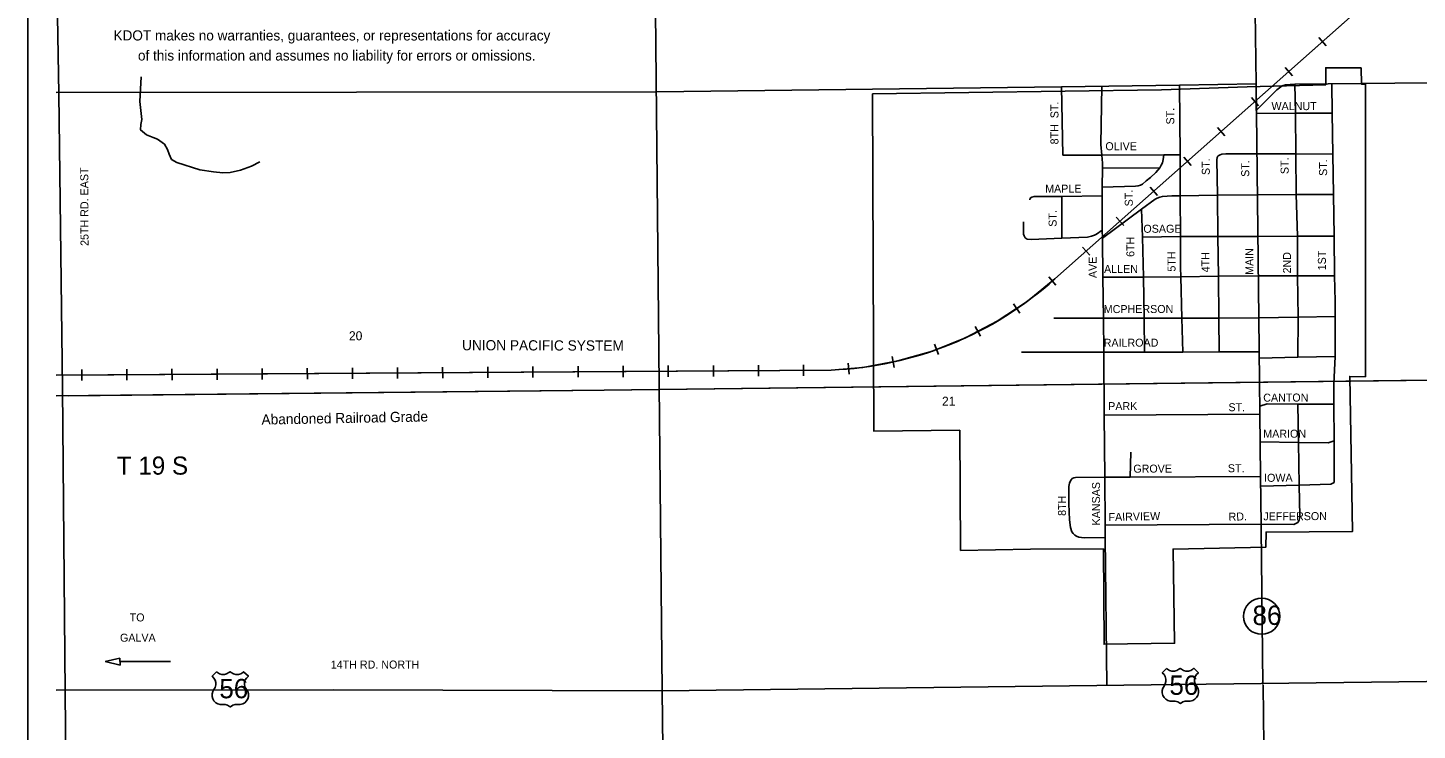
# Model space of a CAD drawing. Extents: x 29.05 to 33.66, y -9.97 to -6.03.
# Drawn here: x 29.051 to 31.36, y -8.472 to -7.303 of the extents above; entities that cross this region are included whole.
import ezdxf

# ---------------------------------------------------------------- set-up
doc = ezdxf.new("R2010")
doc.units = 0
for name, color, linetype in [('PL City City Limits and Fill', 7, 'Continuous'), ('PL City Destination', 7, 'Continuous'), ('PL City K Route', 7, 'Continuous'), ('PL City K Rte Shields', 7, 'Continuous'), ('PL City Local Rd Street Names', 7, 'Continuous'), ('PL City Local Roads', 7, 'Continuous'), ('PL City Map Border', 7, 'Continuous'), ('PL City Railroads', 7, 'Continuous'), ('PL City Range and TWP Numbers', 7, 'Continuous'), ('PL City Rivers', 7, 'Continuous'), ('PL City Section Lines', 7, 'Continuous'), ('PL City Title Block', 7, 'Continuous'), ('PL City US Highway', 7, 'Continuous'), ('PL City US Shields', 7, 'Continuous')]:
    doc.layers.add(name, color=color, linetype=linetype)

msp = doc.modelspace()

# ---------------------------------------------------------------- linework, layer by layer
at = {"layer": 'PL City City Limits and Fill'}
for points in [[(31.2673, -7.37), (31.2677, -7.3972), (31.2747, -7.3972), (31.2745, -7.8838), (31.2484, -7.8834), (31.2528, -8.1414), (31.1091, -8.1421), (31.1092, -8.1425)], [(31.2083, -7.3982), (31.2084, -7.37), (31.2673, -7.37)], [(30.4548, -7.4131), (30.9353, -7.4065), (31.0777, -7.4015), (31.2083, -7.3982)], [(30.6001, -7.9728), (30.4569, -7.9741), (30.4548, -7.4131)], [(31.1092, -8.1425), (31.1087, -8.1675), (30.9546, -8.1705), (30.957, -8.3272), (30.84, -8.3287), (30.8389, -8.1701), (30.7178, -8.1706), (30.6014, -8.1727), (30.6001, -7.9728)]]:
    msp.add_lwpolyline(points, dxfattribs=at)
at = {"layer": 'PL City Destination'}
msp.add_line((29.2042, -8.3575), (29.2881, -8.3574), dxfattribs=at)
for points in [[(29.204, -8.3518), (29.1792, -8.3575)], [(29.1792, -8.3575), (29.2042, -8.3634)], [(29.2042, -8.3634), (29.204, -8.3518)]]:
    msp.add_lwpolyline(points, dxfattribs=at)
at = {"layer": 'PL City K Route'}
msp.add_lwpolyline([(31.1009, -8.1361), (31.1041, -8.3959)], dxfattribs=at)
at = {"layer": 'PL City K Rte Shields'}
msp.add_ellipse((31.1018, -8.2821), major_axis=(0.0213, 0.0213), ratio=0.999967, dxfattribs=at)
at = {"layer": 'PL City Local Roads'}
for points in [[(30.0811, -6.0777), (30.0888, -6.7107), (30.1055, -8.4061), (30.1171, -9.4028), (30.1215, -9.8656)], [(31.0788, -6.0777), (31.0803, -6.394), (31.0863, -6.8969), (31.0896, -7.1565), (31.0925, -7.3968), (31.097, -7.786), (31.1, -8.0497), (31.1008, -8.1291), (31.1009, -8.1361)], [(29.1241, -9.8656), (29.1221, -9.4048), (29.1128, -8.4091), (29.1083, -7.9026), (29.1021, -7.4135), (29.0981, -7.1543)], [(31.0925, -7.4411), (31.1269, -7.4064), (31.1359, -7.4), (31.1415, -7.3981), (31.1569, -7.397), (31.8223, -7.3907), (32.0848, -7.3854), (32.8859, -7.3685)], [(29.0981, -7.4109), (30.0962, -7.4102), (30.7689, -7.4017), (30.9655, -7.3987), (31.0925, -7.3968)], [(30.7713, -7.5152), (30.7689, -7.4017)], [(30.8361, -7.5151), (30.8348, -7.4976), (30.836, -7.4007)], [(30.9662, -7.5147), (30.9655, -7.3987)], [(31.0925, -7.4411), (31.0925, -7.3968)], [(31.1579, -7.4455), (31.1569, -7.397)], [(31.2193, -7.4452), (31.2186, -7.3961)], [(31.0925, -7.4458), (31.1579, -7.4455)], [(31.1579, -7.4455), (31.2193, -7.4452)], [(31.1585, -7.5132), (31.1579, -7.4455)], [(31.2203, -7.5134), (31.2193, -7.4452)], [(30.7713, -7.5152), (30.8361, -7.5151)], [(30.8361, -7.5151), (30.939, -7.5147)], [(30.8371, -7.537), (30.8372, -7.5288), (30.8361, -7.5151)], [(30.9326, -7.5362), (30.9348, -7.5321), (30.9369, -7.5278), (30.9383, -7.5226), (30.939, -7.5147)], [(30.939, -7.5147), (30.9662, -7.5147)], [(30.9666, -7.5829), (30.9662, -7.5147)], [(31.0286, -7.5821), (31.0275, -7.5229), (31.0278, -7.5194), (31.0289, -7.5172), (31.0305, -7.5157)], [(31.0305, -7.5157), (31.0327, -7.5147), (31.0359, -7.5136), (31.0424, -7.5132), (31.0934, -7.5129)], [(31.0934, -7.5129), (31.1585, -7.5132)], [(31.1585, -7.5132), (31.2203, -7.5134)], [(31.1591, -7.5808), (31.1585, -7.5132)], [(31.2213, -7.5805), (31.2203, -7.5134)], [(30.8369, -7.5688), (30.8923, -7.5667), (30.8964, -7.5662), (30.9007, -7.5652), (30.9038, -7.5634), (30.9099, -7.5582), (30.9172, -7.5522), (30.9257, -7.5444), (30.9292, -7.5404), (30.9326, -7.5362)], [(30.8369, -7.5688), (30.8371, -7.537)], [(30.8371, -7.537), (30.9326, -7.5362)], [(30.8368, -7.5829), (30.8369, -7.5688)], [(30.7165, -7.5895), (30.7173, -7.5866), (30.7196, -7.5853), (30.7237, -7.5843), (30.7695, -7.5839)], [(30.7695, -7.5839), (30.8368, -7.5829)], [(30.7698, -7.6531), (30.7695, -7.5839)], [(30.8369, -7.64), (30.8366, -7.6182), (30.8368, -7.5829)], [(30.9021, -7.6053), (30.925, -7.5884), (30.9282, -7.5868), (30.9325, -7.585), (30.9369, -7.5838), (30.9525, -7.5831), (30.9666, -7.5829)], [(30.9666, -7.5829), (31.0286, -7.5821)], [(30.9669, -7.6506), (30.9666, -7.5829)], [(31.0286, -7.5821), (31.0943, -7.5812)], [(31.0293, -7.6506), (31.0286, -7.5821)], [(31.0943, -7.5812), (31.1591, -7.5808)], [(31.1591, -7.5808), (31.2213, -7.5805)], [(31.1615, -7.6503), (31.1591, -7.5808)], [(31.2223, -7.65), (31.2213, -7.5805)], [(30.8371, -7.6535), (30.9021, -7.6053)], [(30.9037, -7.6518), (30.9021, -7.6053)], [(30.7062, -7.6262), (30.7061, -7.6468), (30.7073, -7.6496), (30.709, -7.6527), (30.7123, -7.6552), (30.7186, -7.6555), (30.7698, -7.6531)], [(30.7698, -7.6531), (30.8123, -7.6518), (30.8192, -7.6503), (30.824, -7.6485), (30.8275, -7.6465), (30.8369, -7.64)], [(30.8371, -7.6535), (30.8369, -7.64)], [(30.8379, -7.7183), (30.8371, -7.6535)], [(30.9037, -7.6518), (30.9669, -7.6506)], [(30.9053, -7.7181), (30.9037, -7.6518)], [(30.9676, -7.7175), (30.9672, -7.7024), (30.9669, -7.6506)], [(30.9669, -7.6506), (31.0293, -7.6506)], [(31.0302, -7.7168), (31.0293, -7.6506)], [(31.0293, -7.6506), (31.0952, -7.6506)], [(31.0952, -7.6506), (31.1615, -7.6503)], [(31.1615, -7.6503), (31.2223, -7.65)], [(31.1615, -7.7159), (31.1615, -7.6503)], [(31.2232, -7.7159), (31.2223, -7.65)], [(30.8379, -7.7183), (30.9053, -7.7181)], [(30.8388, -7.7865), (30.8379, -7.7183)], [(30.9053, -7.7181), (30.9676, -7.7175)], [(30.9063, -7.7865), (30.9053, -7.7181)], [(30.9676, -7.7175), (31.0302, -7.7168)], [(30.9694, -7.7865), (30.9676, -7.7175)], [(31.0302, -7.7168), (31.096, -7.716)], [(31.0308, -7.7863), (31.0302, -7.7168)], [(31.096, -7.716), (31.1615, -7.7159)], [(31.1615, -7.7159), (31.2232, -7.7159)], [(31.1626, -7.7848), (31.1615, -7.7159)], [(31.2239, -7.7836), (31.2239, -7.7583), (31.2232, -7.7159)], [(31.1626, -7.7848), (31.2239, -7.7836)], [(31.2239, -7.8501), (31.2239, -7.8019), (31.2239, -7.7836)], [(30.7565, -7.7866), (30.8388, -7.7865)], [(30.8395, -7.8429), (30.8388, -7.7865)], [(30.8388, -7.7865), (30.9063, -7.7865)], [(30.9063, -7.7865), (30.9694, -7.7865)], [(30.9069, -7.8428), (30.9063, -7.7865)], [(30.9694, -7.7865), (31.0308, -7.7863)], [(30.9708, -7.8427), (30.9694, -7.7865)], [(31.0308, -7.7863), (31.097, -7.786)], [(31.0314, -7.8426), (31.0308, -7.7863)], [(31.097, -7.786), (31.1626, -7.7848)], [(31.1621, -7.8514), (31.1626, -7.7848)], [(30.7024, -7.8431), (30.8395, -7.8429)], [(30.8395, -7.8429), (30.9069, -7.8428)], [(30.8403, -7.9479), (30.8395, -7.8429)], [(30.9069, -7.8428), (30.9708, -7.8427)], [(30.9708, -7.8427), (31.0314, -7.8426)], [(31.0314, -7.8426), (31.0977, -7.8425)], [(31.0978, -7.8527), (31.0977, -7.8425)], [(31.0978, -7.8527), (31.1621, -7.8514)], [(31.1621, -7.8514), (31.2239, -7.8501)], [(31.2221, -7.9296), (31.2221, -7.8955), (31.2239, -7.8501)], [(31.0987, -7.9326), (31.1109, -7.929), (31.1621, -7.9293)], [(31.0988, -7.9461), (31.0987, -7.9326)], [(31.1632, -7.993), (31.1621, -7.9293)], [(31.1621, -7.9293), (31.2221, -7.9296)], [(31.2224, -7.9902), (31.2221, -7.9296)], [(30.8403, -7.9479), (31.0988, -7.9461)], [(30.841, -8.0509), (30.8403, -7.9479)], [(31.1632, -7.993), (31.2127, -7.9937), (31.2224, -7.9902)], [(31.2227, -8.0597), (31.2224, -7.9902)], [(30.8832, -8.0507), (30.8844, -8.009)], [(31.0993, -7.992), (31.1632, -7.993)], [(31.1645, -8.0639), (31.1632, -7.993)], [(30.8417, -8.1513), (30.8077, -8.1515), (30.8026, -8.1512), (30.7977, -8.1505), (30.7939, -8.1491), (30.7912, -8.1475), (30.7883, -8.1447), (30.7864, -8.1418), (30.7843, -8.1347), (30.7826, -8.1218), (30.7811, -8.095), (30.7812, -8.0663), (30.7823, -8.061), (30.7834, -8.0579), (30.7852, -8.0555), (30.7871, -8.0532), (30.7896, -8.0519), (30.7926, -8.0513), (30.841, -8.0509)], [(30.841, -8.0509), (30.8832, -8.0507)], [(30.8415, -8.1309), (30.841, -8.0509)], [(30.8832, -8.0507), (31.1, -8.0497)], [(31.1645, -8.0639), (31.2168, -8.0626), (31.2227, -8.0597)], [(31.1001, -8.0656), (31.1645, -8.0639)], [(31.1621, -8.1262), (31.1644, -8.1221), (31.1656, -8.1156), (31.1645, -8.0639)], [(30.8415, -8.1309), (31.1008, -8.1291)], [(31.1008, -8.1291), (31.1556, -8.1297), (31.1621, -8.1262)], [(30.8417, -8.1513), (30.8415, -8.1309)], [(30.8444, -8.3971), (30.8417, -8.1513)], [(31.1042, -8.3967), (31.1155, -9.3948), (31.1185, -9.8656)]]:
    msp.add_lwpolyline(points, dxfattribs=at)
at = {"layer": 'PL City Map Border'}
msp.add_lwpolyline([(29.0507, -9.913), (29.0507, -6.0304), (32.9333, -6.0304), (32.9333, -9.913), (29.0507, -9.913)], dxfattribs=at)
at = {"layer": 'PL City Railroads'}
for p, q in [((31.2092, -7.3336), (31.197, -7.3198)), ((31.1531, -7.3833), (31.1409, -7.3696)), ((31.0969, -7.4331), (31.0848, -7.4194)), ((31.0408, -7.4829), (31.0286, -7.4691)), ((30.9847, -7.5326), (30.9725, -7.5189)), ((30.9286, -7.5824), (30.9164, -7.5687)), ((30.8725, -7.6322), (30.8603, -7.6184)), ((30.8164, -7.6819), (30.8042, -7.6682)), ((30.7598, -7.7318), (30.7482, -7.7175)), ((30.6997, -7.778), (30.6896, -7.7626)), ((30.6344, -7.8166), (30.6259, -7.8003)), ((30.5649, -7.847), (30.558, -7.8299)), ((30.4911, -7.8682), (30.4878, -7.8501)), ((29.1405, -7.8903), (29.1404, -7.872)), ((29.2155, -7.8898), (29.2154, -7.8715)), ((29.2905, -7.8893), (29.2904, -7.8709)), ((29.3655, -7.8888), (29.3654, -7.8704)), ((29.4405, -7.8883), (29.4404, -7.8699)), ((29.5155, -7.8878), (29.5154, -7.8694)), ((29.5905, -7.8873), (29.5904, -7.8689)), ((29.6655, -7.8868), (29.6654, -7.8684)), ((29.7405, -7.8863), (29.7404, -7.8679)), ((29.8155, -7.8858), (29.8154, -7.8674)), ((29.8905, -7.8853), (29.8904, -7.8669)), ((29.9655, -7.8848), (29.9654, -7.8664)), ((30.0405, -7.8843), (30.0404, -7.8659)), ((30.1155, -7.8838), (30.1154, -7.8654)), ((30.1905, -7.8833), (30.1904, -7.8649)), ((30.2655, -7.8828), (30.2654, -7.8644)), ((30.3405, -7.8823), (30.3404, -7.8639)), ((30.4161, -7.8794), (30.4146, -7.8611))]:
    msp.add_line(p, q, dxfattribs=at)
for points in [[(32.6113, -6.0777), (30.7582, -7.7211), (30.7121, -7.7587), (30.6624, -7.7914), (30.6097, -7.819), (30.5545, -7.8411), (30.4973, -7.8576), (30.4387, -7.8682), (30.386, -7.8727), (29.0981, -7.8813)], [(32.6058, -6.0826), (30.7582, -7.7211)], [(29.0981, -7.9158), (30.0091, -7.9063), (32.8859, -7.8715)], [(30.386, -7.8727), (29.1082, -7.8813)], [(32.8596, -7.8718), (30.0091, -7.9063), (29.1187, -7.9156)]]:
    msp.add_lwpolyline(points, dxfattribs=at)
msp.add_arc((30.3627, -7.2827), 0.5904, 272.2616, 312.0546, dxfattribs=at)
at = {"layer": 'PL City Rivers'}
msp.add_lwpolyline([(29.4362, -7.5265), (29.4227, -7.5335), (29.4042, -7.5405), (29.3874, -7.544), (29.375, -7.5448), (29.3592, -7.5428), (29.3369, -7.5395), (29.2983, -7.5273), (29.2896, -7.5225), (29.2857, -7.5136), (29.283, -7.506), (29.278, -7.4971), (29.2666, -7.4889), (29.259, -7.4861), (29.2481, -7.4814), (29.2383, -7.4732), (29.2388, -7.4642), (29.2404, -7.4559), (29.2369, -7.4263), (29.239, -7.385)], dxfattribs=at)
at = {"layer": 'PL City US Highway'}
msp.add_lwpolyline([(29.0981, -8.4051), (29.5586, -8.4047), (30.1049, -8.4061), (30.918, -8.3965), (32.8859, -8.3722)], dxfattribs=at)
at = {"layer": 'PL City US Shields'}
for points in [[(29.3644, -8.3744), (29.3573, -8.3818), (29.3601, -8.385), (29.3621, -8.3882), (29.3634, -8.3923), (29.3634, -8.3964), (29.3621, -8.4005), (29.3602, -8.4039), (29.3582, -8.4073), (29.3571, -8.4114), (29.3571, -8.4155), (29.3582, -8.4197), (29.3602, -8.4229), (29.3632, -8.426), (29.3666, -8.4281), (29.3705, -8.4292), (29.3789, -8.4292), (29.3828, -8.4302), (29.3862, -8.4322), (29.3875, -8.4329), (29.3916, -8.4302), (29.3955, -8.4291), (29.4035, -8.4291), (29.408, -8.4281), (29.4113, -8.4259), (29.4142, -8.4229), (29.4163, -8.4197), (29.4174, -8.4154), (29.4174, -8.4113), (29.4163, -8.4072), (29.4142, -8.4038), (29.4122, -8.4004), (29.411, -8.3963), (29.411, -8.3922), (29.4122, -8.3881), (29.4142, -8.3849), (29.4174, -8.3817), (29.4095, -8.3744), (29.4083, -8.3758), (29.4047, -8.378), (29.4008, -8.379), (29.3965, -8.379), (29.3926, -8.378), (29.389, -8.3758), (29.3869, -8.3744), (29.3849, -8.3759), (29.3813, -8.378), (29.3776, -8.3791), (29.3733, -8.3791), (29.3694, -8.378), (29.366, -8.3759)], [(30.9438, -8.3688), (30.9367, -8.3761), (30.9396, -8.3793), (30.9415, -8.3825), (30.9428, -8.3866), (30.9428, -8.3907), (30.9415, -8.3948), (30.9396, -8.3982), (30.9376, -8.4016), (30.9366, -8.4057), (30.9366, -8.4098), (30.9376, -8.4141), (30.9396, -8.4173), (30.9426, -8.4203), (30.946, -8.4224), (30.95, -8.4235), (30.9583, -8.4235), (30.9623, -8.4246), (30.9656, -8.4265), (30.9669, -8.4272), (30.971, -8.4246), (30.9749, -8.4235), (30.9829, -8.4235), (30.9874, -8.4224), (30.9908, -8.4203), (30.9936, -8.4172), (30.9958, -8.414), (30.9968, -8.4097), (30.9968, -8.4056), (30.9957, -8.4015), (30.9936, -8.3981), (30.9916, -8.3948), (30.9904, -8.3907), (30.9904, -8.3866), (30.9916, -8.3825), (30.9936, -8.3793), (30.9968, -8.376), (30.9889, -8.3687), (30.9877, -8.3702), (30.9841, -8.3723), (30.9802, -8.3734), (30.9759, -8.3734), (30.972, -8.3723), (30.9684, -8.3702), (30.9663, -8.3688), (30.9643, -8.3702), (30.9608, -8.3723), (30.957, -8.3734), (30.9528, -8.3734), (30.9488, -8.3724), (30.9454, -8.3702)]]:
    msp.add_lwpolyline(points, close=True, dxfattribs=at)

# ---------------------------------------------------------------- texts
at = {"layer": 'PL City Destination'}
for s, p in [('TO ', (29.2201, -8.2908)), ('GALVA', (29.204, -8.3245))]:
    msp.add_text(s, height=0.0133, rotation=0.0382, dxfattribs=at).set_placement(p)
at = {"layer": 'PL City K Rte Shields'}
msp.add_text('86', height=0.0322, rotation=0.3336, dxfattribs=at).set_placement((31.0868, -8.2968))
at = {"layer": 'PL City Local Rd Street Names'}
for s, rotation, p in [('8TH  ST.', 90.0069, (30.7641, -7.4974)), ('WALNUT', 359.991, (31.1182, -7.4404)), ('ST.', 89.9932, (30.9566, -7.4643)), ('OLIVE', 0.0172, (30.8421, -7.5071)), ('ST.', 90.0329, (31.0157, -7.5484)), ('ST.', 90.037, (31.0812, -7.5514)), ('ST.', 90.0378, (31.1467, -7.5468)), ('ST.', 90.0424, (31.2107, -7.5498)), ('25TH RD. EAST', 90.2085, (29.1517, -7.6662)), ('MAPLE', 0.04, (30.742, -7.5777)), ('ST.', 90.0505, (30.8876, -7.6005)), ('ST.', 90.057, (30.761, -7.6344)), ('OSAGE', 0.0778, (30.9053, -7.6444)), ('6TH', 90.0852, (30.8903, -7.6845)), ('AVE', 90.0934, (30.8277, -7.7197)), ('5TH', 90.1014, (30.9587, -7.7089)), ('4TH', 90.1072, (31.0152, -7.7103)), ('MAIN', 90.1155, (31.0882, -7.7144)), ('2ND', 90.1197, (31.1507, -7.712)), ('1ST', 90.1216, (31.2087, -7.7068)), ('ALLEN', 0.1011, (30.8399, -7.7113)), ('MCPHERSON', 0.1301, (30.8394, -7.778)), ('RAILROAD', 0.1499, (30.8393, -7.834)), ('CANTON', 0.2196, (31.1045, -7.9253)), ('PARK', 0.186, (30.8468, -7.9394)), ('ST.', 0.2151, (31.0467, -7.9412)), ('MARION', 0.2442, (31.1046, -7.9854)), ('GROVE', 0.2208, (30.8886, -8.0434)), ('ST.', 0.2523, (31.0457, -8.0427)), ('KANSAS', 90.2329, (30.8334, -8.1311)), ('IOWA', 0.2686, (31.106, -8.0586)), ('8TH', 90.2179, (30.7766, -8.1152)), ('FAIRVIEW  ', 1.2396, (30.8474, -8.1239)), ('RD.', 1.2701, (31.047, -8.1233)), ('JEFFERSON', 0.2944, (31.1047, -8.1227)), ('14TH RD. NORTH', 0.0265, (29.5544, -8.3692))]:
    msp.add_text(s, height=0.0133, rotation=rotation, dxfattribs=at).set_placement(p)
at = {"layer": 'PL City Railroads'}
for s, rotation, p in [('UNION PACIFIC SYSTEM', 359.8476, (29.7726, -7.8398)), ('Abandoned Railroad Grade', 1.0936, (29.4394, -7.9635))]:
    msp.add_text(s, height=0.017, rotation=rotation, dxfattribs=at).set_placement(p)
at = {"layer": 'PL City Range and TWP Numbers'}
msp.add_text('T 19 S', height=0.0301, rotation=0.0307, dxfattribs=at).set_placement((29.1987, -8.0467))
at = {"layer": 'PL City Section Lines'}
for s, rotation, p in [('20', 0.0382, (29.5846, -7.8232)), ('21', 0.1347, (30.5705, -7.932))]:
    msp.add_text(s, height=0.015, rotation=rotation, dxfattribs=at).set_placement(p)
at = {"layer": 'PL City Title Block'}
for s, p in [('KDOT makes no warranties, guarantees, or representations for accuracy', (29.1932, -7.3246)), ('of this information and assumes no liability for errors or omissions.', (29.2338, -7.3579))]:
    msp.add_text(s, height=0.016875, dxfattribs=at).set_placement(p)
at = {"layer": 'PL City US Shields'}
for p in [(30.9486, -8.4129), (29.3692, -8.4186)]:
    msp.add_text('56', height=0.0322, rotation=0.0674, dxfattribs=at).set_placement(p)

doc.saveas('drawing.dxf')
